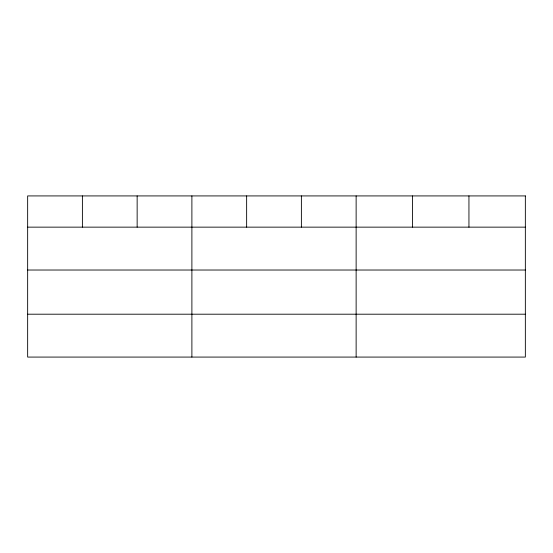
<?xml version="1.0" encoding="UTF-8"?>
<svg xmlns="http://www.w3.org/2000/svg" width="553" height="553" viewBox="0 0 553 553"><rect width="100%" height="100%" fill="white"/><g stroke="black" fill="none" stroke-linecap="round" stroke-linejoin="round"><path stroke-width="0.83" d="M27.65 227.145L525.35 227.145M27.65 270.023L525.35 270.023M27.65 314.201L525.35 314.201M468.944 195.921L468.944 227.145M412.538 195.921L412.538 227.145M356.132 195.921L356.132 357.079M301.385 195.921L301.385 227.145M246.638 195.921L246.638 227.145M191.891 195.921L191.891 357.079M137.144 195.921L137.144 227.145M82.397 195.921L82.397 227.145M525.35 195.921L27.65 195.921L27.65 357.079L525.35 357.079L525.35 195.921"/></g></svg>
